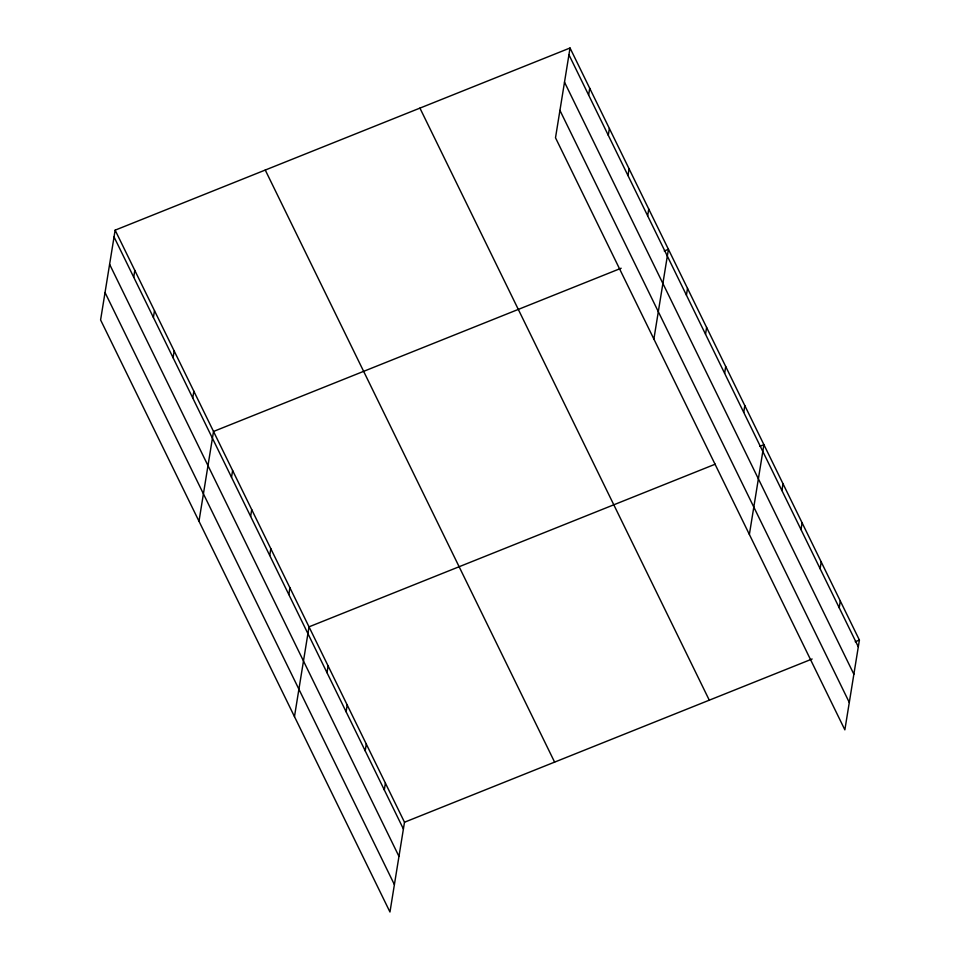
<?xml version="1.0" encoding="UTF-8"?>
<svg xmlns="http://www.w3.org/2000/svg" width="960" height="960" viewBox="0 0 960 960"><rect width="100%" height="100%" fill="white"/><g stroke="black" fill="none" stroke-linecap="round" stroke-linejoin="round"><path stroke-width="1.44" d="M115.14 230.16L100.596 319.932L389.964 912L404.496 822.228L115.14 230.16L570.036 48L859.404 640.068L844.86 729.84L555.504 137.772L570.036 48M133.716 277.188L134.808 270.42M153.396 317.448L154.488 310.68M173.076 357.708L174.168 350.94M192.744 397.968L193.848 391.2M198.984 521.232L213.516 431.46L621.168 268.224M231.516 477.312L232.62 470.532M250.62 516.384L251.712 509.616M269.712 555.456L270.816 548.688M288.816 594.54L289.908 587.772M294.468 716.616L309.012 626.844L715.26 464.172M327.012 672.696L328.104 665.916M346.104 711.768L347.208 705M365.208 750.84L366.3 744.072M384.3 789.924L385.404 783.144M588.624 95.028L589.716 88.26M608.292 135.288L609.396 128.52M627.972 175.56L629.076 168.78M647.652 215.82L648.744 209.04M653.88 339.072L668.424 249.3L664.26 250.968M686.424 295.152L687.516 288.384M705.528 334.224L706.62 327.456M724.62 373.308L725.712 366.528M743.724 412.38L744.816 405.612M749.376 534.456L763.908 444.684L759.744 446.352M781.92 490.536L783.012 483.768M801.012 529.608L802.104 522.84M820.116 568.692L821.208 561.912M839.208 607.764L840.3 600.996M404.496 822.228L812.148 658.992M855.228 641.736L859.404 640.068M568.944 54.768L858.312 646.848M564.504 82.164L853.872 674.232M559.932 110.388L849.3 702.456M419.928 108.108L709.284 700.176M265.26 170.04L554.616 762.12M114.036 236.928L403.404 828.996M109.608 264.324L398.964 856.392M105.036 292.536L394.392 884.604"/></g></svg>
